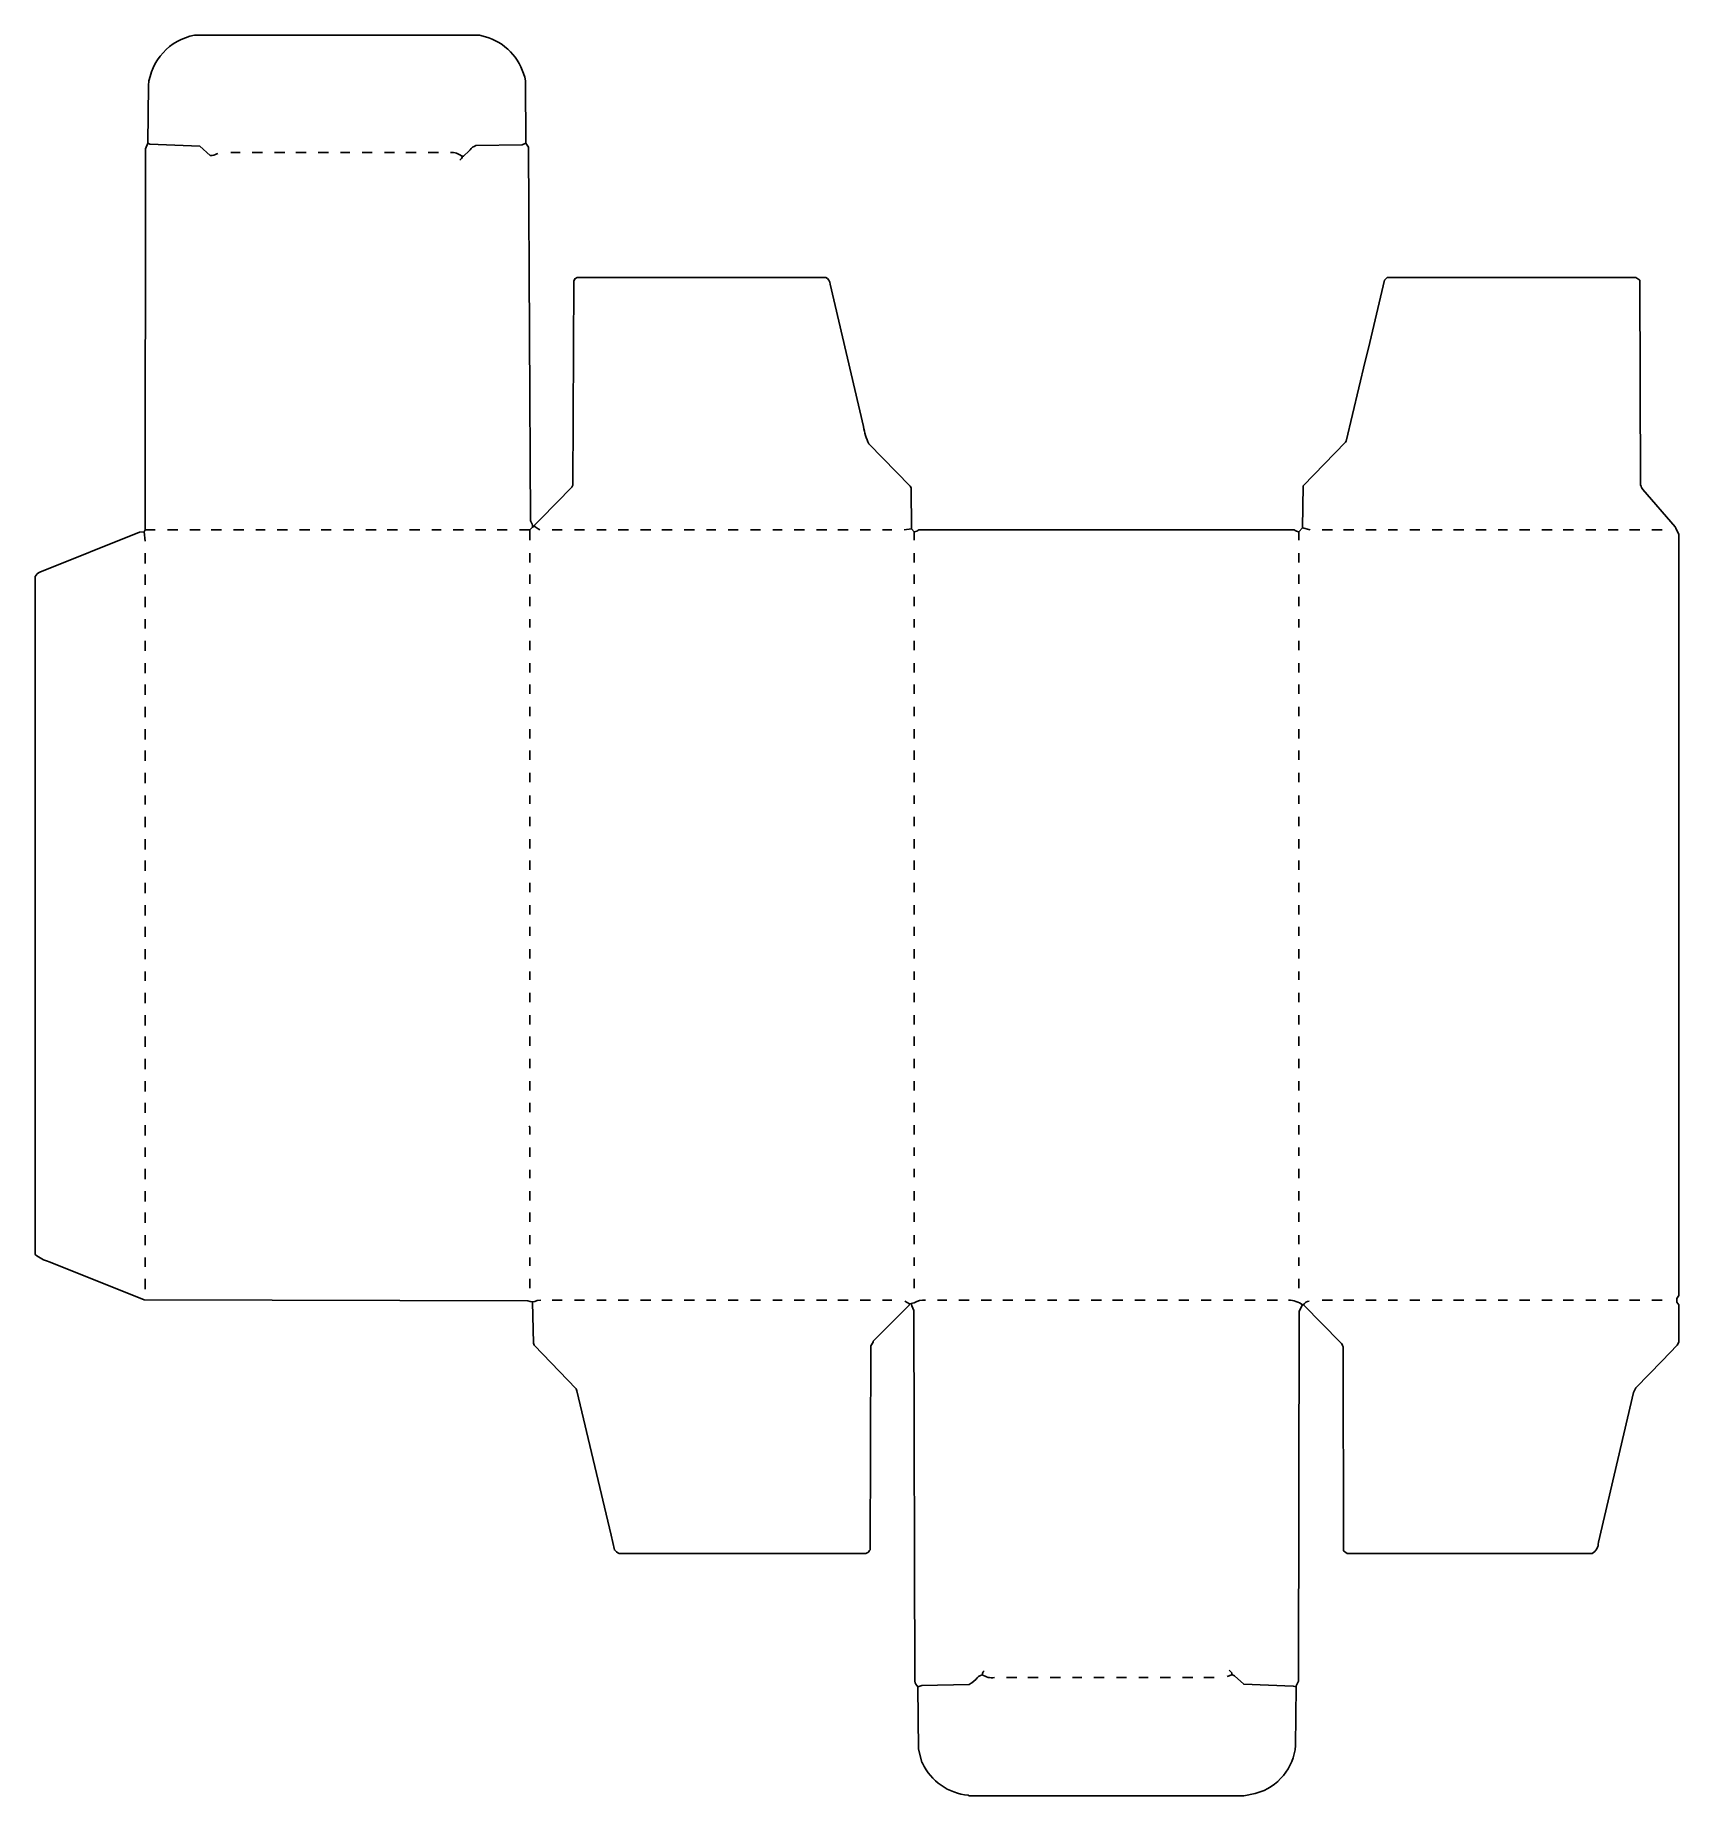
# Model space of a CAD drawing. Extents: x 178 to 1943, y 195 to 2085.
import ezdxf

# ---------------------------------------------------------------- set-up
doc = ezdxf.new("R2010")
doc.units = 0
doc.layers.get('0').update_dxf_attribs({"linetype": 'CONTINUOUS'})

msp = doc.modelspace()

# ---------------------------------------------------------------- linework, layer by layer
at = {"color": 7, "linetype": 'CONTINUOUS'}
for points in [[(296, 1542), (295, 1552), (296, 1554), (296.498778, 1962.998783), (299, 1969), (299.49194, 2030.992191, -0.33241), (349, 2085), (655, 2085), (663.911765, 2082.647059), (665.1, 2082.3, -0.264335), (704.507459, 2035.992757), (705, 1969), (707.76, 1964.82), (709.8, 1563.9), (710.2, 1563.1, -0.131934), (712, 1557)], [(299, 1969), (301.1, 1968.2), (354.846154, 1965.769231), (366, 1956, 0.169797), (373.1, 1957.8), (374, 1958)], [(624, 1959, -0.231495), (636, 1955), (638, 1955), (644, 1961), (645, 1962, -0.132551), (651.009608, 1966.509992), (700.990392, 1967.490008), (705, 1969)], [(634, 1951, 0.150174), (637, 1955)], [(1122, 1543), (1122, 1552), (1119, 1555), (1118.511352, 1598.989141), (1117.75006, 1600.755494), (1073.24994, 1646.244506, -0.087501), (1067.647059, 1664.911765), (1031.647059, 1817.911765, 0.243536), (1027, 1825), (760, 1825), (757.5, 1823.5), (756.497717, 1820.997738), (755.502283, 1602.002262), (754.2, 1599.9), (721, 1566), (714.2, 1558.9), (714, 1558), (712, 1557), (709, 1554), (698, 1554)], [(1524, 727, -0.151529), (1539, 722), (1540, 722), (1579.750076, 681.756172, -0.113972), (1582.502283, 676.997738), (1583, 458), (1587, 455), (1850, 455, 0.275343), (1856.647059, 467.088235), (1894.384615, 627.923077), (1896.8, 633.1), (1925, 662), (1941.2, 678.9), (1943, 682), (1943, 722), (1941, 725), (1941, 729), (1943, 732), (1943, 1549), (1939.7, 1555.9), (1939.2, 1557.1), (1904.247788, 1597.216814, -0.07217), (1901.990911, 1602.008927), (1901, 1822), (1898.1, 1824.2), (1897, 1825), (1630, 1825), (1628, 1823), (1627, 1822), (1609.615385, 1749.076923), (1606.352941, 1734.911765), (1585.8, 1649.1), (1585, 1648), (1539.8, 1601.1), (1539, 1556), (1535, 1552), (1535, 1543)], [(295, 1552), (290.067568, 1551.594595), (183.1, 1508.7, 0.178358), (178, 1504), (178, 776, 0.103643), (193.1, 768.2), (193.9, 767.8), (295.001208, 727.498786), (706.998792, 726.501214, 0.228038), (717.076923, 726.615385), (721, 727)], [(720, 1554), (718.1, 1555.2, -0.095372), (714, 1558)], [(1122, 1552, 0.165541), (1127, 1554), (1530, 1554, 0.165541), (1535, 1552)], [(712, 725), (712.954717, 681.041509), (713.769231, 678.846154), (758.8, 631.9), (759.8, 629.9), (796.615385, 474.923077), (800, 459, 0.064594), (805, 455), (1070, 455), (1072, 456, 0.087417), (1074.502283, 459.002262), (1075.497717, 677.997738), (1078, 682), (1078, 683), (1112, 717), (1117, 722), (1117, 723)], [(1112, 726), (1117, 723), (1121.9, 724.2, -0.158422), (1134, 727)], [(1119, 723), (1119.3, 721.1), (1121.501256, 715.99875), (1122.498744, 318.00125, 0.134153), (1126, 312), (1126.492541, 245.007243), (1130.3, 231.1), (1130.8, 229.9, 0.263358), (1179.94, 195.58), (1181, 195), (1476, 195), (1487.911765, 197.352941), (1489.1, 197.7, 0.312635), (1531.507933, 249.007689), (1532, 312), (1532.2, 312.9), (1534.501259, 318.001253), (1535.498741, 714.998747, -0.074768), (1539, 722)], [(1540, 722, -0.251605), (1546, 726)], [(1126, 312), (1126.9, 312.2), (1130.009427, 313.509797), (1180.990573, 314.490203), (1183, 316), (1183.9, 316.2), (1188, 320, -0.146769), (1195, 325, -0.256569), (1197, 329)], [(1208, 322, -0.206547), (1195, 325)], [(1532, 312), (1528.9, 312.8), (1475.9, 314.8), (1465.776243, 323.751381, 0.121053), (1463, 325), (1463, 327), (1460, 330)]]:
    msp.add_lwpolyline(points, format="xyb", dxfattribs=at)
for points in [[(388, 1959), (398, 1959)], [(411, 1959), (422, 1959)], [(435, 1959), (446, 1959)], [(458, 1959), (469, 1959)], [(482, 1959), (493, 1959)], [(506, 1959), (516, 1959)], [(529, 1959), (540, 1959)], [(553, 1959), (564, 1959)], [(576, 1959), (587, 1959)], [(600, 1959), (611, 1959)], [(296, 1554), (307, 1554)], [(320, 1554), (331, 1554)], [(344, 1554), (355, 1554)], [(367, 1554), (378, 1554)], [(391, 1554), (402, 1554)], [(415, 1554), (425, 1554)], [(438, 1554), (449, 1554)], [(462, 1554), (473, 1554)], [(485, 1554), (496, 1554)], [(509, 1554), (520, 1554)], [(533, 1554), (544, 1554)], [(556, 1554), (567, 1554)], [(580, 1554), (591, 1554)], [(604, 1554), (614, 1554)], [(627, 1554), (638, 1554)], [(651, 1554), (662, 1554)], [(674, 1554), (685, 1554)], [(709, 1543), (709, 1554)], [(733, 1554), (744, 1554)], [(757, 1554), (768, 1554)], [(781, 1554), (791, 1554)], [(804, 1554), (815, 1554)], [(828, 1554), (839, 1554)], [(851, 1554), (862, 1554)], [(875, 1554), (886, 1554)], [(899, 1554), (909, 1554)], [(922, 1554), (933, 1554)], [(946, 1554), (957, 1554)], [(970, 1554), (980, 1554)], [(993, 1554), (1004, 1554)], [(1017, 1554), (1028, 1554)], [(1040, 1554), (1051, 1554)], [(1064, 1554), (1075, 1554)], [(1088, 1554), (1098, 1554)], [(1111, 1554), (1119, 1555)], [(1547, 1554), (1539, 1556)], [(1560, 1554), (1571, 1554)], [(1583, 1554), (1594, 1554)], [(1607, 1554), (1618, 1554)], [(1631, 1554), (1641, 1554)], [(1654, 1554), (1665, 1554)], [(1678, 1554), (1689, 1554)], [(1701, 1554), (1712, 1554)], [(1725, 1554), (1736, 1554)], [(1749, 1554), (1759, 1554)], [(1772, 1554), (1783, 1554)], [(1796, 1554), (1807, 1554)], [(1819, 1554), (1830, 1554)], [(1843, 1554), (1854, 1554)], [(1867, 1554), (1878, 1554)], [(1890, 1554), (1901, 1554)], [(1914, 1554), (1925, 1554)], [(296, 1518), (296, 1529)], [(709, 1519), (709, 1529)], [(1122, 1519), (1122, 1529)], [(1535, 1519), (1535, 1529)], [(296, 1495), (296, 1506)], [(709, 1496), (709, 1506)], [(1122, 1496), (1122, 1506)], [(1535, 1496), (1535, 1506)], [(296, 1471), (296, 1482)], [(709, 1472), (709, 1482)], [(1122, 1472), (1122, 1482)], [(1535, 1472), (1535, 1482)], [(296, 1448), (296, 1458)], [(709, 1449), (709, 1458)], [(1122, 1449), (1122, 1458)], [(1535, 1449), (1535, 1458)], [(296, 1424), (296, 1435)], [(709, 1425), (709, 1435)], [(1122, 1425), (1122, 1435)], [(1535, 1425), (1535, 1435)], [(296, 1400), (296, 1411)], [(709, 1401), (709, 1411)], [(1122, 1401), (1122, 1411)], [(1535, 1401), (1535, 1411)], [(296, 1377), (296, 1388)], [(709, 1378), (709, 1388)], [(1122, 1378), (1122, 1388)], [(1535, 1378), (1535, 1388)], [(296, 1353), (296, 1364)], [(709, 1354), (709, 1364)], [(1122, 1354), (1122, 1364)], [(1535, 1354), (1535, 1364)], [(296, 1329), (296, 1340)], [(709, 1330), (709, 1340)], [(1122, 1330), (1122, 1340)], [(1535, 1330), (1535, 1340)], [(296, 1306), (296, 1317)], [(709, 1307), (709, 1317)], [(1122, 1307), (1122, 1317)], [(1535, 1307), (1535, 1317)], [(296, 1282), (296, 1293)], [(709, 1283), (709, 1293)], [(1122, 1283), (1122, 1293)], [(1535, 1283), (1535, 1293)], [(296, 1259), (296, 1269)], [(709, 1260), (709, 1269)], [(1122, 1260), (1122, 1269)], [(1535, 1260), (1535, 1269)], [(296, 1235), (296, 1246)], [(709, 1236), (709, 1246)], [(1122, 1236), (1122, 1246)], [(1535, 1236), (1535, 1246)], [(296, 1211), (296, 1222)], [(709, 1212), (709, 1222)], [(1122, 1212), (1122, 1222)], [(1535, 1212), (1535, 1222)], [(296, 1188), (296, 1199)], [(709, 1189), (709, 1199)], [(1122, 1189), (1122, 1199)], [(1535, 1189), (1535, 1199)], [(296, 1164), (296, 1175)], [(709, 1165), (709, 1175)], [(1122, 1165), (1122, 1175)], [(1535, 1165), (1535, 1175)], [(296, 1140), (296, 1151)], [(709, 1141), (709, 1151)], [(1122, 1141), (1122, 1151)], [(1535, 1141), (1535, 1151)], [(296, 1117), (296, 1128)], [(709, 1118), (709, 1128)], [(1122, 1118), (1122, 1128)], [(1535, 1118), (1535, 1128)], [(296, 1093), (296, 1104)], [(709, 1094), (709, 1104)], [(1122, 1094), (1122, 1104)], [(1535, 1094), (1535, 1104)], [(296, 1070), (296, 1080)], [(709, 1071), (709, 1080)], [(1122, 1071), (1122, 1080)], [(1535, 1071), (1535, 1080)], [(296, 1046), (296, 1057)], [(709, 1047), (709, 1057)], [(1122, 1047), (1122, 1057)], [(1535, 1047), (1535, 1057)], [(296, 1022), (296, 1033)], [(709, 1023), (709, 1033)], [(1122, 1023), (1122, 1033)], [(1535, 1023), (1535, 1033)], [(296, 999), (296, 1010)], [(709, 1000), (709, 1010)], [(1122, 1000), (1122, 1010)], [(1535, 1000), (1535, 1010)], [(296, 975), (296, 986)], [(709, 976), (709, 986)], [(1122, 976), (1122, 986)], [(1535, 976), (1535, 986)], [(296, 951), (296, 962)], [(709, 952), (709, 962)], [(1122, 952), (1122, 962)], [(1535, 952), (1535, 962)], [(296, 928), (296, 939)], [(709, 929), (709, 939)], [(1122, 929), (1122, 939)], [(1535, 929), (1535, 939)], [(296, 904), (296, 915)], [(709, 905), (709, 913), (708, 914)], [(1122, 905), (1122, 915)], [(1535, 905), (1535, 915)], [(296, 881), (296, 891)], [(709, 881), (709, 891)], [(1122, 882), (1122, 891)], [(1535, 882), (1535, 891)], [(296, 857), (296, 868)], [(709, 858), (709, 867)], [(1122, 859), (1122, 868)], [(1535, 858), (1535, 868)], [(296, 833), (296, 844)], [(709, 834), (709, 844)], [(1122, 834), (1122, 844)], [(1535, 834), (1535, 844)], [(296, 810), (296, 821)], [(709, 811), (709, 821)], [(1122, 811), (1122, 821)], [(1535, 811), (1535, 821)], [(296, 786), (296, 797)], [(709, 787), (709, 797)], [(1122, 787), (1122, 797)], [(1535, 787), (1535, 797)], [(296, 763), (296, 773)], [(709, 764), (709, 773)], [(1122, 764), (1122, 773)], [(1535, 764), (1535, 773)], [(296, 739), (296, 750)], [(709, 740), (709, 750)], [(1122, 740), (1122, 750)], [(1535, 740), (1535, 750)], [(733, 727), (744, 727)], [(757, 727), (768, 727)], [(781, 727), (791, 727)], [(804, 727), (815, 727)], [(828, 727), (839, 727)], [(851, 727), (862, 727)], [(875, 727), (886, 727)], [(899, 727), (909, 727)], [(922, 727), (933, 727)], [(946, 727), (957, 727)], [(970, 727), (980, 727)], [(993, 727), (1004, 727)], [(1017, 727), (1028, 727)], [(1040, 727), (1051, 727)], [(1064, 727), (1075, 727)], [(1088, 727), (1098, 727)], [(1147, 727), (1157, 727)], [(1170, 727), (1181, 727)], [(1194, 727), (1205, 727)], [(1217, 727), (1228, 727)], [(1241, 727), (1252, 727)], [(1265, 727), (1275, 727)], [(1288, 727), (1299, 727)], [(1312, 727), (1323, 727)], [(1335, 727), (1346, 727)], [(1359, 727), (1370, 727)], [(1383, 727), (1394, 727)], [(1406, 727), (1417, 727)], [(1430, 727), (1441, 727)], [(1454, 727), (1464, 727)], [(1477, 727), (1488, 727)], [(1501, 727), (1512, 727)], [(1560, 727), (1571, 727)], [(1583, 727), (1594, 727)], [(1607, 727), (1618, 727)], [(1631, 727), (1641, 727)], [(1654, 727), (1665, 727)], [(1678, 727), (1689, 727)], [(1701, 727), (1712, 727)], [(1725, 727), (1736, 727)], [(1749, 727), (1759, 727)], [(1772, 727), (1783, 727)], [(1796, 727), (1807, 727)], [(1819, 727), (1830, 727)], [(1843, 727), (1854, 727)], [(1867, 727), (1878, 727)], [(1890, 727), (1901, 727)], [(1914, 727), (1925, 727)], [(1221, 322), (1232, 322)], [(1244, 322), (1255, 322)], [(1268, 322), (1279, 322)], [(1292, 322), (1302, 322)], [(1315, 322), (1326, 322)], [(1339, 322), (1350, 322)], [(1363, 322), (1373, 322)], [(1386, 322), (1397, 322)], [(1410, 322), (1421, 322)], [(1433, 322), (1444, 322)], [(1458, 323), (1463, 325)]]:
    msp.add_lwpolyline(points, dxfattribs=at)

doc.saveas('drawing.dxf')
